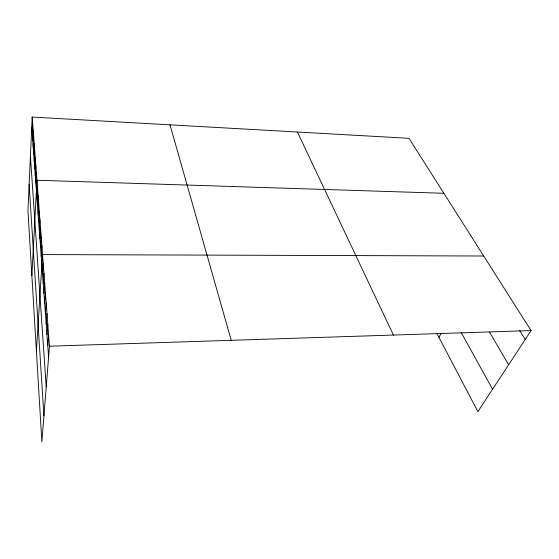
<?xml version="1.0" encoding="UTF-8"?>
<svg xmlns="http://www.w3.org/2000/svg" width="559" height="559" viewBox="0 0 559 559"><rect width="100%" height="100%" fill="white"/><g stroke="black" fill="none" stroke-linecap="round" stroke-linejoin="round"><path stroke-width="0.84" d="M32.191 117.062L27.95 210.526L41.869 441.938L49.458 346.21L32.191 117.062L408.999 138.318L531.05 330.586L477.868 411.634L436.977 333.597M32.212 133.678L32.681 123.525M32.695 140.309L33.177 130.114M33.198 147.073L33.68 136.843M33.701 153.97L34.197 143.705M34.218 161.013L34.728 150.713M34.749 168.196L35.266 157.862M35.287 175.533L35.818 165.171M35.839 183.024L36.377 172.633M31.877 275.79L36.95 180.25L443.895 193.288M36.957 198.263L37.523 187.81M37.523 206.012L38.103 195.531M38.11 213.922L38.697 203.413M38.704 222.007L39.305 211.477M39.305 230.266L39.927 219.715M39.927 238.714L40.562 228.135M40.562 247.344L41.212 236.75M41.212 256.176L41.876 245.562M36.405 351.122L42.554 254.576L483.71 256.008M42.554 274.448L43.246 263.799M43.246 283.902L43.958 273.246M43.958 293.587L44.685 282.917M44.692 303.495L45.433 292.825M45.433 313.655L46.194 302.978M46.201 324.059L46.984 313.382M46.984 334.722L47.788 324.045M47.788 345.651L48.612 334.988M438.955 337.363L440.988 333.667M49.458 346.21L531.05 330.586M519.667 330.46L525.243 339.432M489.509 332.088L508.634 364.748M461.154 332.423L492.556 389.253M297.409 132.022L393.41 335.051M169.999 124.832L231.223 340.312M31.73 127.179L48.612 356.866M30.417 156.254L46.215 387.073M29.131 184.547L43.93 415.924"/></g></svg>
